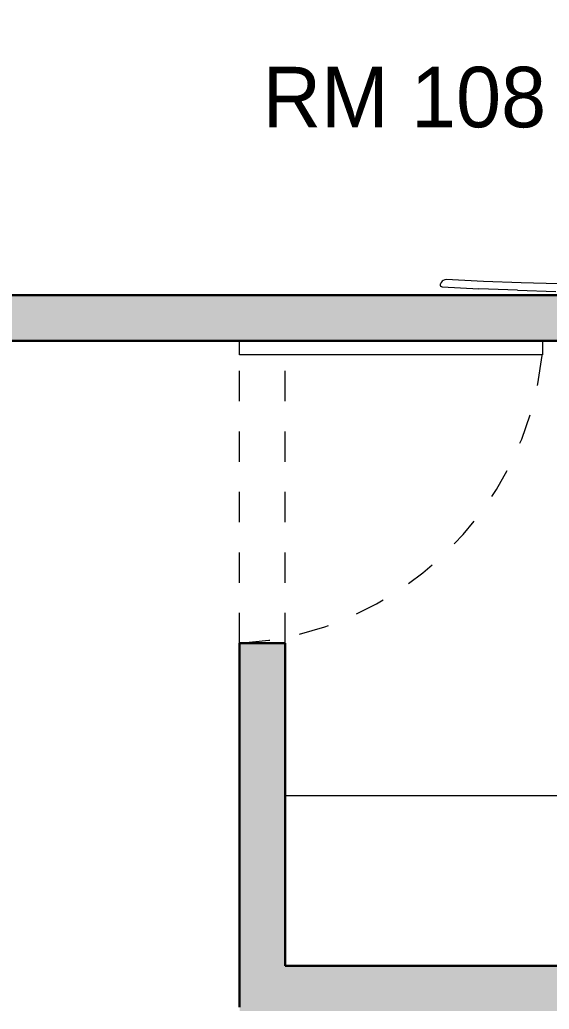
# Model space of a CAD drawing. Header units: metres. Extents: x 44.7 to 67.2, y 8.3 to 25.4.
# Drawn here: x 62.066 to 63.815, y 19.329 to 22.599 of the extents above; entities that cross this region are included whole.
import ezdxf

# ---------------------------------------------------------------- set-up
doc = ezdxf.new("R2010")
doc.units = ezdxf.units.M
doc.linetypes.add('HIDDEN', pattern=[0.375, 0.25, -0.125])
doc.linetypes.add('HIDDEN2', pattern=[0.1875, 0.125, -0.0625])
doc.layers.add('0A_ HATCH', color=7, linetype='Continuous')
for name, color, linetype, lineweight in [('0A_MOBILIARIO', 6, 'Continuous', 5), ('0A_MUROS', 7, 'Continuous', 30), ('0A_PROYECCIONES', 3, 'HIDDEN', 5), ('0A_PUERTAS', 8, 'Continuous', 9), ('MOBILIARIO', 1, 'Continuous', 5)]:
    doc.layers.add(name, color=color, linetype=linetype, lineweight=lineweight)

msp = doc.modelspace()

# ---------------------------------------------------------------- hatches: boundary and pattern name
at = {"layer": '0A_ HATCH', "transparency": 33554534}
h = msp.add_hatch(color=256, dxfattribs=at)
h.dxf.hatch_style = 1
h.paths.add_polyline_path([(67.0926, 25.4124), (66.9426, 25.4124), (66.9426, 21.6884), (66.1076, 21.6884), (66.1076, 21.3884), (66.9299, 21.3884), (66.9299, 19.5177), (65.1203, 19.5177), (65.1203, 21.6884), (61.3176, 21.6884), (61.3176, 21.5384), (64.9449, 21.5384), (64.9449, 19.4723), (62.9426, 19.4723), (62.9426, 20.5384), (62.7926, 20.5384), (62.7926, 19.3223), (63.7926, 19.3223), (66.9426, 19.3223), (66.9426, 16.9067), (62.9426, 16.9067), (62.9426, 16.7567), (66.9426, 16.7567), (66.9426, 14.3284), (62.7926, 14.3284), (62.7926, 14.2034), (65.3926, 14.2034), (65.3926, 14.1334), (62.7926, 14.1334), (62.7926, 13.938), (66.9426, 13.938), (66.9426, 10.9484), (67.0926, 10.9484)])

# ---------------------------------------------------------------- linework, layer by layer
at = {"layer": '0A_MOBILIARIO'}
for p, q in [((63.4559, 21.7213), (63.4565, 21.7262)), ((63.456, 21.7206), (63.4559, 21.7213)), ((63.4562, 21.7199), (63.456, 21.7206)), ((63.4565, 21.7193), (63.4562, 21.7199)), ((63.4584, 21.7308), (63.4565, 21.7262)), ((63.4568, 21.7187), (63.4565, 21.7193)), ((63.4572, 21.7182), (63.4568, 21.7187)), ((63.4577, 21.7177), (63.4572, 21.7182)), ((63.4583, 21.7172), (63.4577, 21.7177)), ((63.4588, 21.7168), (63.4583, 21.7172)), ((63.4615, 21.7347), (63.4584, 21.7308)), ((63.4595, 21.7165), (63.4588, 21.7168)), ((63.4601, 21.7163), (63.4595, 21.7165)), ((63.4608, 21.7162), (63.4601, 21.7163)), ((63.4615, 21.7161), (63.4608, 21.7162)), ((63.4654, 21.7378), (63.4615, 21.7347)), ((63.4615, 21.7161), (63.5833, 21.71)), ((63.47, 21.7397), (63.4654, 21.7378)), ((63.4749, 21.7403), (63.47, 21.7397)), ((63.5987, 21.7345), (63.4749, 21.7403)), ((63.7225, 21.7297), (63.5987, 21.7345)), ((63.8463, 21.726), (63.7225, 21.7297)), ((63.7102, 21.7049), (63.5833, 21.71)), ((63.7102, 21.7049), (63.8371, 21.7009)), ((62.9426, 20.035), (64.3826, 20.035))]:
    msp.add_line(p, q, dxfattribs=at)
at = {"layer": '0A_MUROS'}
for p, q in [((65.1203, 21.6884), (61.3176, 21.6884)), ((64.9449, 21.5384), (61.3176, 21.5384)), ((62.7926, 19.335), (62.7926, 20.5384)), ((62.9426, 20.5384), (62.7926, 20.5384)), ((62.9426, 19.4723), (62.9426, 20.5384)), ((62.9426, 19.4723), (64.9449, 19.4723))]:
    msp.add_line(p, q, dxfattribs=at)
at = {"layer": '0A_PROYECCIONES', "linetype": 'HIDDEN2', "ltscale": 0.7}
for p, q in [((62.7926, 20.5384), (62.7926, 21.5384)), ((62.9426, 20.5384), (62.9426, 21.5384))]:
    msp.add_line(p, q, dxfattribs=at)
at = {"layer": '0A_PUERTAS'}
msp.add_lwpolyline([(63.7926, 21.5384), (63.7926, 21.4918), (62.7926, 21.4918), (62.7926, 21.5384)], close=True, dxfattribs=at)
at = {"layer": '0A_PUERTAS', "linetype": 'HIDDEN2', "ltscale": 0.7}
msp.add_arc((62.7309, 21.6041), 1.0676, 273.3122, 353.9591, dxfattribs=at)

# ---------------------------------------------------------------- texts
at = {"layer": 'MOBILIARIO'}
msp.add_text('RM 108', height=0.2, dxfattribs=at).set_placement((62.8686, 22.2437))

doc.saveas('drawing.dxf')
